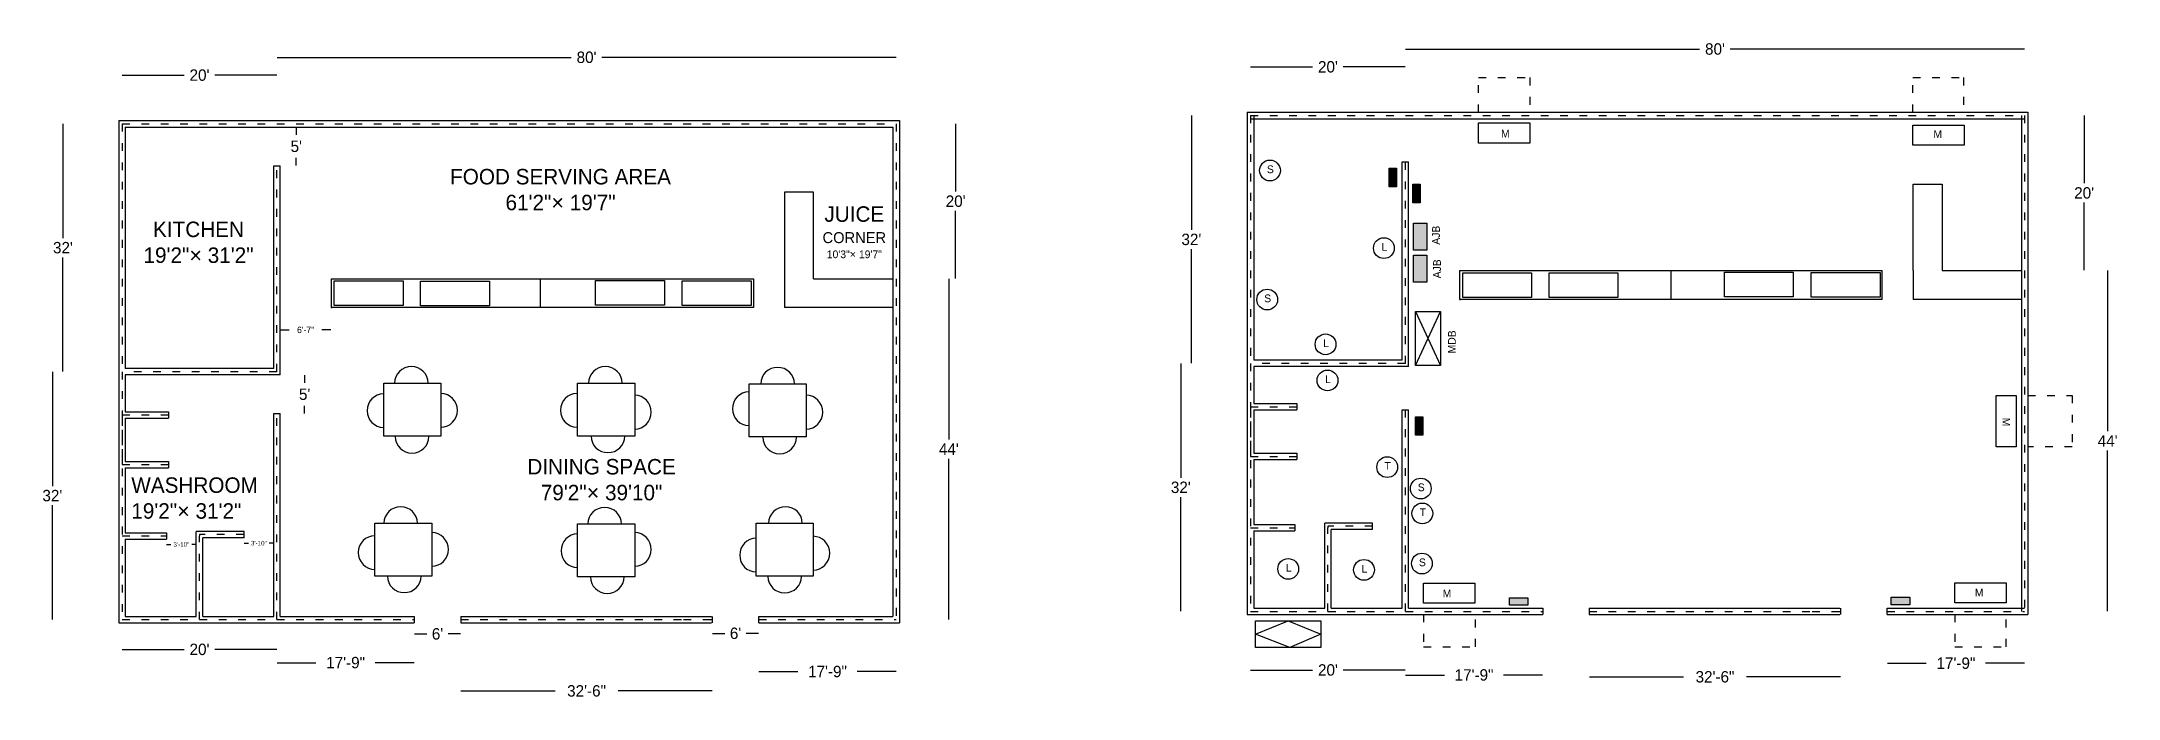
# Model space of a CAD drawing. Header units: inches. Extents: x 77 to 3296, y 49 to 1067.
import ezdxf

# ---------------------------------------------------------------- set-up
doc = ezdxf.new("R2010")
doc.units = ezdxf.units.IN
doc.header["$MEASUREMENT"] = 0
doc.linetypes.add('ACAD_ISO03W100', pattern=[30, 12, -18])
doc.dimstyles.get("Standard").update_dxf_attribs({"dimtxt": 17.68, "dimasz": 0.18, "dimexe": 0.18, "dimexo": 0.0625, "dimgap": 6.09, "dimtad": 0, "dimtih": 1, "dimtoh": 1, "dimdec": 0, "dimzin": 0, "dimdsep": 46, "dimlunit": 3, "dimtxsty": 'Standard', "dimcen": 0.09, "dimse1": 1, "dimse2": 1, "dimadec": 0, "dimazin": 0, "dimtfac": 1, "dimtdec": 0, "dimtofl": 0, "dimtmove": 0, "dimatfit": 3, "dimfxl": 1, "dimtolj": 1, "dimtzin": 0, "dimarcsym": 0})

# ---------------------------------------------------------------- blocks, each defined once
blk = doc.blocks.new('*D25')
at = {"color": 0, "lineweight": -2}
for p, q in [((201.7, 1014.6), (297.7, 1014.6)), ((441.3, 1014.6), (345.3, 1014.6))]:
    blk.add_line(p, q, dxfattribs=at)
at = {"color": 0}
for points in [[(201.7, 1014.6), (201.7, 1014.6), (201.5, 1014.6)], [(441.3, 1014.6), (441.3, 1014.6), (441.5, 1014.6)]]:
    blk.add_solid(points, dxfattribs=at)
at = {"layer": 'Defpoints', "color": 0}
for p in [(441.5, 1014.6), (201.5, 939.3), (441.5, 939.3)]:
    blk.add_point(p, dxfattribs=at)
at = {"color": 0, "insert": (321.5, 1014.6), "char_height": 17.68, "attachment_point": 5}
blk.add_mtext("\\A1;20'", dxfattribs=at)
blk = doc.blocks.new('*D26')
at = {"color": 0, "lineweight": -2}
for p, q in [((441.7, 1042.2), (897.7, 1042.2)), ((1401.3, 1042.2), (945.3, 1042.2))]:
    blk.add_line(p, q, dxfattribs=at)
at = {"color": 0}
for points in [[(441.7, 1042.2), (441.7, 1042.2), (441.5, 1042.2)], [(1401.3, 1042.2), (1401.3, 1042.2), (1401.5, 1042.2)]]:
    blk.add_solid(points, dxfattribs=at)
at = {"layer": 'Defpoints', "color": 0}
for p in [(1401.5, 1042.2), (441.5, 939.3), (1401.5, 939.3)]:
    blk.add_point(p, dxfattribs=at)
at = {"color": 0, "insert": (921.5, 1042.2), "char_height": 17.68, "attachment_point": 5}
blk.add_mtext("\\A1;80'", dxfattribs=at)
blk = doc.blocks.new('*D27')
at = {"color": 0, "lineweight": -2}
for p, q in [((109.8, 939.1), (109.8, 762.2)), ((109.8, 555.5), (109.8, 732.4))]:
    blk.add_line(p, q, dxfattribs=at)
at = {"color": 0}
for points in [[(109.8, 939.1), (109.9, 939.1), (109.8, 939.3)], [(109.8, 555.5), (109.9, 555.5), (109.8, 555.3)]]:
    blk.add_solid(points, dxfattribs=at)
at = {"layer": 'Defpoints', "color": 0}
for p in [(109.8, 939.3), (201.5, 939.3), (201.5, 555.3)]:
    blk.add_point(p, dxfattribs=at)
at = {"color": 0, "insert": (109.8, 747.3), "char_height": 17.68, "attachment_point": 5}
blk.add_mtext("\\A1;32'", dxfattribs=at)
blk = doc.blocks.new('*D28')
at = {"color": 0, "lineweight": -2}
for p, q in [((93.4, 555.1), (93.4, 378.2)), ((93.4, 171.5), (93.4, 348.4))]:
    blk.add_line(p, q, dxfattribs=at)
at = {"color": 0}
for points in [[(93.4, 555.1), (93.4, 555.1), (93.4, 555.3)], [(93.4, 171.5), (93.4, 171.5), (93.4, 171.3)]]:
    blk.add_solid(points, dxfattribs=at)
at = {"layer": 'Defpoints', "color": 0}
for p in [(201.5, 555.3), (93.4, 171.3), (201.5, 171.3)]:
    blk.add_point(p, dxfattribs=at)
at = {"color": 0, "insert": (93.4, 363.3), "char_height": 17.68, "attachment_point": 5}
blk.add_mtext("\\A1;32'", dxfattribs=at)
blk = doc.blocks.new('*D29')
at = {"color": 0, "lineweight": -2}
for p, q in [((201.7, 125.1), (297.7, 125.1)), ((441.3, 125.1), (345.3, 125.1))]:
    blk.add_line(p, q, dxfattribs=at)
at = {"color": 0}
for points in [[(201.7, 125.1), (201.7, 125.1), (201.5, 125.1)], [(441.3, 125.1), (441.3, 125.1), (441.5, 125.1)]]:
    blk.add_solid(points, dxfattribs=at)
at = {"layer": 'Defpoints', "color": 0}
for p in [(201.5, 171.3), (441.5, 171.3), (441.5, 125.1)]:
    blk.add_point(p, dxfattribs=at)
at = {"color": 0, "insert": (321.5, 125.1), "char_height": 17.68, "attachment_point": 5}
blk.add_mtext("\\A1;20'", dxfattribs=at)
blk = doc.blocks.new('*D30')
at = {"color": 0, "lineweight": -2}
for p, q in [((441.7, 104.6), (502.1, 104.6)), ((654.3, 104.6), (593.9, 104.6))]:
    blk.add_line(p, q, dxfattribs=at)
at = {"color": 0}
for points in [[(441.7, 104.6), (441.7, 104.6), (441.5, 104.6)], [(654.3, 104.6), (654.3, 104.6), (654.5, 104.6)]]:
    blk.add_solid(points, dxfattribs=at)
at = {"layer": 'Defpoints', "color": 0}
for p in [(441.5, 171.3), (654.5, 171.3), (654.5, 104.6)]:
    blk.add_point(p, dxfattribs=at)
at = {"color": 0, "insert": (548, 104.6), "char_height": 17.68, "attachment_point": 5}
blk.add_mtext('\\A1;17\'-9"', dxfattribs=at)
blk = doc.blocks.new('*D31')
at = {"color": 0, "lineweight": -2}
for p, q in [((1188.7, 90.8), (1249.1, 90.8)), ((1401.3, 90.8), (1340.9, 90.8))]:
    blk.add_line(p, q, dxfattribs=at)
at = {"color": 0}
for points in [[(1188.7, 90.9), (1188.7, 90.8), (1188.5, 90.8)], [(1401.3, 90.9), (1401.3, 90.8), (1401.5, 90.8)]]:
    blk.add_solid(points, dxfattribs=at)
at = {"layer": 'Defpoints', "color": 0}
for p in [(1188.5, 171.3), (1401.5, 171.3), (1188.5, 90.8)]:
    blk.add_point(p, dxfattribs=at)
at = {"color": 0, "insert": (1295, 90.8), "char_height": 17.68, "attachment_point": 5}
blk.add_mtext('\\A1;17\'-9"', dxfattribs=at)
blk = doc.blocks.new('*D32')
at = {"color": 0, "lineweight": -2}
for p, q in [((1483.1, 699.1), (1483.1, 450.2)), ((1483.1, 171.5), (1483.1, 420.4))]:
    blk.add_line(p, q, dxfattribs=at)
at = {"color": 0}
for points in [[(1483.1, 699.1), (1483.1, 699.1), (1483.1, 699.3)], [(1483.1, 171.5), (1483.1, 171.5), (1483.1, 171.3)]]:
    blk.add_solid(points, dxfattribs=at)
at = {"layer": 'Defpoints', "color": 0}
for p in [(1401.5, 699.3), (1483.1, 699.3), (1401.5, 171.3)]:
    blk.add_point(p, dxfattribs=at)
at = {"color": 0, "insert": (1483.1, 435.3), "char_height": 17.68, "attachment_point": 5}
blk.add_mtext("\\A1;44'", dxfattribs=at)
blk = doc.blocks.new('*D21')
at = {"color": 0, "lineweight": -2}
for p, q in [((1493.7, 939.1), (1493.7, 834.2)), ((1493.7, 699.5), (1493.7, 804.4))]:
    blk.add_line(p, q, dxfattribs=at)
at = {"color": 0}
for points in [[(1493.7, 939.1), (1493.8, 939.1), (1493.7, 939.3)], [(1493.7, 699.5), (1493.8, 699.5), (1493.7, 699.3)]]:
    blk.add_solid(points, dxfattribs=at)
at = {"layer": 'Defpoints', "color": 0}
for p in [(1401.5, 939.3), (1493.7, 939.3), (1401.5, 699.3)]:
    blk.add_point(p, dxfattribs=at)
at = {"color": 0, "insert": (1493.7, 819.3), "char_height": 17.68, "attachment_point": 5}
blk.add_mtext("\\A1;20'", dxfattribs=at)
blk = doc.blocks.new('*D22')
at = {"color": 0, "lineweight": -2}
for p, q in [((654.7, 149.1), (674.1, 149.1)), ((726.3, 149.1), (706.9, 149.1))]:
    blk.add_line(p, q, dxfattribs=at)
at = {"color": 0}
for points in [[(654.7, 149.1), (654.7, 149.1), (654.5, 149.1)], [(726.3, 149.1), (726.3, 149.1), (726.5, 149.1)]]:
    blk.add_solid(points, dxfattribs=at)
at = {"layer": 'Defpoints', "color": 0}
for p in [(654.5, 171.3), (726.5, 171.3), (726.5, 149.1)]:
    blk.add_point(p, dxfattribs=at)
at = {"color": 0, "insert": (690.5, 149.1), "char_height": 17.68, "attachment_point": 5}
blk.add_mtext("\\A1;6'", dxfattribs=at)
blk = doc.blocks.new('*D33')
at = {"color": 0, "lineweight": -2}
for p, q in [((1116.7, 150), (1136.1, 150)), ((1188.3, 150), (1168.9, 150))]:
    blk.add_line(p, q, dxfattribs=at)
at = {"color": 0}
for points in [[(1116.7, 150), (1116.7, 150), (1116.5, 150)], [(1188.3, 150), (1188.3, 150), (1188.5, 150)]]:
    blk.add_solid(points, dxfattribs=at)
at = {"layer": 'Defpoints', "color": 0}
for p in [(1116.5, 171.3), (1188.5, 171.3), (1188.5, 150)]:
    blk.add_point(p, dxfattribs=at)
at = {"color": 0, "insert": (1152.5, 150), "char_height": 17.68, "attachment_point": 5}
blk.add_mtext("\\A1;6'", dxfattribs=at)
blk = doc.blocks.new('*D34')
at = {"color": 0, "lineweight": -2}
for p, q in [((446.7, 620), (460.7, 620)), ((525.3, 620), (511.2, 620))]:
    blk.add_line(p, q, dxfattribs=at)
at = {"color": 0}
for points in [[(446.7, 620), (446.7, 620), (446.5, 620)], [(525.3, 620), (525.3, 620), (525.5, 620)]]:
    blk.add_solid(points, dxfattribs=at)
at = {"layer": 'Defpoints', "color": 0}
for p in [(446.5, 676.9), (525.5, 676.9), (446.5, 620)]:
    blk.add_point(p, dxfattribs=at)
at = {"color": 0, "insert": (486, 620), "char_height": 10, "attachment_point": 5}
blk.add_mtext('\\A1;6\'-7"', dxfattribs=at)
blk = doc.blocks.new('*D35')
at = {"color": 0, "linetype": 'ACAD_ISO03W100', "lineweight": -2}
for p, q in [((471.5, 934.1), (471.5, 919.2)), ((471.5, 874.5), (471.5, 889.4))]:
    blk.add_line(p, q, dxfattribs=at)
at = {"color": 0, "linetype": 'ACAD_ISO03W100'}
for points in [[(471.5, 934.1), (471.5, 934.1), (471.5, 934.3)], [(471.5, 874.5), (471.5, 874.5), (471.5, 874.3)]]:
    blk.add_solid(points, dxfattribs=at)
at = {"layer": 'Defpoints', "color": 0, "linetype": 'ACAD_ISO03W100'}
for p in [(441.5, 934.3), (471.5, 934.3), (441.5, 874.3)]:
    blk.add_point(p, dxfattribs=at)
at = {"color": 0, "linetype": 'ACAD_ISO03W100', "insert": (471.5, 904.3), "char_height": 17.68, "attachment_point": 5}
blk.add_mtext("\\A1;5'", dxfattribs=at)
blk = doc.blocks.new('*D23')
at = {"color": 0, "linetype": 'ACAD_ISO03W100', "lineweight": -2}
for p, q in [((270.6, 287.6), (277.3, 287.6)), ((316.3, 287.6), (309.6, 287.6))]:
    blk.add_line(p, q, dxfattribs=at)
at = {"color": 0, "linetype": 'ACAD_ISO03W100'}
for points in [[(270.6, 287.6), (270.6, 287.5), (270.4, 287.6)], [(316.3, 287.6), (316.3, 287.5), (316.5, 287.6)]]:
    blk.add_solid(points, dxfattribs=at)
at = {"layer": 'Defpoints', "color": 0, "linetype": 'ACAD_ISO03W100'}
for p in [(270.4, 325.1), (316.5, 325.1), (270.4, 287.6)]:
    blk.add_point(p, dxfattribs=at)
at = {"color": 0, "linetype": 'ACAD_ISO03W100', "insert": (293.4, 287.6), "char_height": 7, "attachment_point": 5}
blk.add_mtext('\\A1;3\'-10"', dxfattribs=at)
blk = doc.blocks.new('*D24')
at = {"color": 0, "linetype": 'ACAD_ISO03W100', "lineweight": -2}
for p, q in [((390.7, 289.7), (397.3, 289.7)), ((436.3, 289.7), (429.7, 289.7))]:
    blk.add_line(p, q, dxfattribs=at)
at = {"color": 0, "linetype": 'ACAD_ISO03W100'}
for points in [[(390.7, 289.7), (390.7, 289.6), (390.5, 289.7)], [(436.3, 289.7), (436.3, 289.6), (436.5, 289.7)]]:
    blk.add_solid(points, dxfattribs=at)
at = {"layer": 'Defpoints', "color": 0, "linetype": 'ACAD_ISO03W100'}
for p in [(390.5, 334.6), (436.5, 334.6), (436.5, 289.7)]:
    blk.add_point(p, dxfattribs=at)
at = {"color": 0, "linetype": 'ACAD_ISO03W100', "insert": (413.5, 289.7), "char_height": 7, "attachment_point": 5}
blk.add_mtext('\\A1;3\'-10"', dxfattribs=at)
blk = doc.blocks.new('*D36')
at = {"color": 0, "linetype": 'ACAD_ISO03W100', "lineweight": -2}
for p, q in [((484.5, 550.1), (484.5, 535.2)), ((484.5, 490.5), (484.5, 505.4))]:
    blk.add_line(p, q, dxfattribs=at)
at = {"color": 0, "linetype": 'ACAD_ISO03W100'}
for points in [[(484.5, 550.1), (484.5, 550.1), (484.5, 550.3)], [(484.5, 490.5), (484.5, 490.5), (484.5, 490.3)]]:
    blk.add_solid(points, dxfattribs=at)
at = {"layer": 'Defpoints', "color": 0, "linetype": 'ACAD_ISO03W100'}
for p in [(441.5, 550.3), (484.5, 550.3), (441.5, 490.3)]:
    blk.add_point(p, dxfattribs=at)
at = {"color": 0, "linetype": 'ACAD_ISO03W100', "insert": (484.5, 520.3), "char_height": 17.68, "attachment_point": 5}
blk.add_mtext("\\A1;5'", dxfattribs=at)
blk = doc.blocks.new('*D41')
at = {"color": 0, "lineweight": -2}
for p, q in [((1951, 1027.4), (2047, 1027.4)), ((2190.6, 1027.4), (2094.5, 1027.4))]:
    blk.add_line(p, q, dxfattribs=at)
at = {"color": 0}
for points in [[(1951, 1027.5), (1951, 1027.4), (1950.8, 1027.4)], [(2190.6, 1027.5), (2190.6, 1027.4), (2190.8, 1027.4)]]:
    blk.add_solid(points, dxfattribs=at)
at = {"layer": 'Defpoints', "color": 0}
for p in [(2190.8, 1027.4), (1950.8, 952.1), (2190.8, 952.1)]:
    blk.add_point(p, dxfattribs=at)
at = {"color": 0, "insert": (2070.8, 1027.4), "char_height": 17.68, "attachment_point": 5}
blk.add_mtext("\\A1;20'", dxfattribs=at)
blk = doc.blocks.new('*D42')
at = {"color": 0, "lineweight": -2}
for p, q in [((2191, 1055), (2647, 1055)), ((3150.6, 1055), (2694.5, 1055))]:
    blk.add_line(p, q, dxfattribs=at)
at = {"color": 0}
for points in [[(2191, 1055), (2191, 1055), (2190.8, 1055)], [(3150.6, 1055), (3150.6, 1055), (3150.8, 1055)]]:
    blk.add_solid(points, dxfattribs=at)
at = {"layer": 'Defpoints', "color": 0}
for p in [(3150.8, 1055), (2190.8, 952.1), (3150.8, 952.1)]:
    blk.add_point(p, dxfattribs=at)
at = {"color": 0, "insert": (2670.8, 1055), "char_height": 17.68, "attachment_point": 5}
blk.add_mtext("\\A1;80'", dxfattribs=at)
blk = doc.blocks.new('*D43')
at = {"color": 0, "lineweight": -2}
for p, q in [((1859.1, 952), (1859.1, 775.1)), ((1859.1, 568.3), (1859.1, 745.2))]:
    blk.add_line(p, q, dxfattribs=at)
at = {"color": 0}
for points in [[(1859.1, 952), (1859.2, 952), (1859.1, 952.1)], [(1859.1, 568.3), (1859.2, 568.3), (1859.1, 568.1)]]:
    blk.add_solid(points, dxfattribs=at)
at = {"layer": 'Defpoints', "color": 0}
for p in [(1859.1, 952.1), (1950.8, 952.1), (1950.8, 568.1)]:
    blk.add_point(p, dxfattribs=at)
at = {"color": 0, "insert": (1859.1, 760.1), "char_height": 17.68, "attachment_point": 5}
blk.add_mtext("\\A1;32'", dxfattribs=at)
blk = doc.blocks.new('*D44')
at = {"color": 0, "lineweight": -2}
for p, q in [((1842.7, 568), (1842.7, 391.1)), ((1842.7, 184.3), (1842.7, 361.2))]:
    blk.add_line(p, q, dxfattribs=at)
at = {"color": 0}
for points in [[(1842.6, 568), (1842.7, 568), (1842.7, 568.1)], [(1842.6, 184.3), (1842.7, 184.3), (1842.7, 184.1)]]:
    blk.add_solid(points, dxfattribs=at)
at = {"layer": 'Defpoints', "color": 0}
for p in [(1950.8, 568.1), (1842.7, 184.1), (1950.8, 184.1)]:
    blk.add_point(p, dxfattribs=at)
at = {"color": 0, "insert": (1842.7, 376.1), "char_height": 17.68, "attachment_point": 5}
blk.add_mtext("\\A1;32'", dxfattribs=at)
blk = doc.blocks.new('*D37')
at = {"color": 0, "lineweight": -2}
for p, q in [((1951, 93.2), (2047, 93.2)), ((2190.6, 93.2), (2094.5, 93.2))]:
    blk.add_line(p, q, dxfattribs=at)
at = {"color": 0}
for points in [[(1951, 93.2), (1951, 93.1), (1950.8, 93.2)], [(2190.6, 93.2), (2190.6, 93.1), (2190.8, 93.2)]]:
    blk.add_solid(points, dxfattribs=at)
at = {"layer": 'Defpoints', "color": 0}
for p in [(1950.8, 139.4), (2190.8, 139.4), (2190.8, 93.2)]:
    blk.add_point(p, dxfattribs=at)
at = {"color": 0, "insert": (2070.8, 93.2), "char_height": 17.68, "attachment_point": 5}
blk.add_mtext("\\A1;20'", dxfattribs=at)
blk = doc.blocks.new('*D38')
at = {"color": 0, "lineweight": -2}
for p, q in [((2191, 85.5), (2251.4, 85.5)), ((2403.6, 85.5), (2343.1, 85.5))]:
    blk.add_line(p, q, dxfattribs=at)
at = {"color": 0}
for points in [[(2191, 85.5), (2191, 85.4), (2190.8, 85.5)], [(2403.6, 85.5), (2403.6, 85.4), (2403.8, 85.5)]]:
    blk.add_solid(points, dxfattribs=at)
at = {"layer": 'Defpoints', "color": 0}
for p in [(2190.8, 152.2), (2403.8, 152.2), (2403.8, 85.5)]:
    blk.add_point(p, dxfattribs=at)
at = {"color": 0, "insert": (2297.3, 85.5), "char_height": 17.68, "attachment_point": 5}
blk.add_mtext('\\A1;17\'-9"', dxfattribs=at)
blk = doc.blocks.new('*D45')
at = {"color": 0, "lineweight": -2}
for p, q in [((2938, 103.7), (2998.4, 103.7)), ((3150.6, 103.7), (3090.1, 103.7))]:
    blk.add_line(p, q, dxfattribs=at)
at = {"color": 0}
for points in [[(2938, 103.7), (2938, 103.6), (2937.8, 103.7)], [(3150.6, 103.7), (3150.6, 103.6), (3150.8, 103.7)]]:
    blk.add_solid(points, dxfattribs=at)
at = {"layer": 'Defpoints', "color": 0}
for p in [(2937.8, 184.1), (3150.8, 184.1), (2937.8, 103.7)]:
    blk.add_point(p, dxfattribs=at)
at = {"color": 0, "insert": (3044.3, 103.7), "char_height": 17.68, "attachment_point": 5}
blk.add_mtext('\\A1;17\'-9"', dxfattribs=at)
blk = doc.blocks.new('*D39')
at = {"color": 0, "lineweight": -2}
for p, q in [((3279.5, 712), (3279.5, 463.1)), ((3279.5, 184.3), (3279.5, 433.2))]:
    blk.add_line(p, q, dxfattribs=at)
at = {"color": 0}
for points in [[(3279.5, 712), (3279.5, 712), (3279.5, 712.1)], [(3279.5, 184.3), (3279.5, 184.3), (3279.5, 184.1)]]:
    blk.add_solid(points, dxfattribs=at)
at = {"layer": 'Defpoints', "color": 0}
for p in [(3197.9, 712.1), (3279.5, 712.1), (3197.9, 184.1)]:
    blk.add_point(p, dxfattribs=at)
at = {"color": 0, "insert": (3279.5, 448.1), "char_height": 17.68, "attachment_point": 5}
blk.add_mtext("\\A1;44'", dxfattribs=at)
blk = doc.blocks.new('*D40')
at = {"color": 0, "lineweight": -2}
for p, q in [((3243, 952), (3243, 847.1)), ((3243, 712.3), (3243, 817.2))]:
    blk.add_line(p, q, dxfattribs=at)
at = {"color": 0}
for points in [[(3243, 952), (3243, 952), (3243, 952.1)], [(3243, 712.3), (3243, 712.3), (3243, 712.1)]]:
    blk.add_solid(points, dxfattribs=at)
at = {"layer": 'Defpoints', "color": 0}
for p in [(3150.8, 952.1), (3243, 952.1), (3150.8, 712.1)]:
    blk.add_point(p, dxfattribs=at)
at = {"color": 0, "insert": (3243, 832.1), "char_height": 17.68, "attachment_point": 5}
blk.add_mtext("\\A1;20'", dxfattribs=at)
blk = doc.blocks.new('*D46')
at = {"color": 0, "lineweight": -2}
for p, q in [((726.7, 60.8), (872.7, 60.8)), ((1116.3, 60.8), (970.3, 60.8))]:
    blk.add_line(p, q, dxfattribs=at)
at = {"color": 0}
for points in [[(726.7, 60.9), (726.7, 60.8), (726.5, 60.8)], [(1116.3, 60.9), (1116.3, 60.8), (1116.5, 60.8)]]:
    blk.add_solid(points, dxfattribs=at)
at = {"layer": 'Defpoints', "color": 0}
for p in [(726.5, 171.3), (1116.5, 166.3), (1116.5, 60.8)]:
    blk.add_point(p, dxfattribs=at)
at = {"color": 0, "insert": (921.5, 60.8), "char_height": 17.68, "attachment_point": 5}
blk.add_mtext('\\A1;32\'-6"', dxfattribs=at)
blk = doc.blocks.new('*D47')
at = {"color": 0, "lineweight": -2}
for p, q in [((2476, 82.6), (2622, 82.6)), ((2865.6, 82.6), (2719.6, 82.6))]:
    blk.add_line(p, q, dxfattribs=at)
at = {"color": 0}
for points in [[(2476, 82.7), (2476, 82.6), (2475.8, 82.6)], [(2865.6, 82.7), (2865.6, 82.6), (2865.8, 82.6)]]:
    blk.add_solid(points, dxfattribs=at)
at = {"layer": 'Defpoints', "color": 0}
for p in [(2475.8, 184.1), (2865.8, 184.1), (2865.8, 82.6)]:
    blk.add_point(p, dxfattribs=at)
at = {"color": 0, "insert": (2670.8, 82.6), "char_height": 17.68, "attachment_point": 5}
blk.add_mtext('\\A1;32\'-6"', dxfattribs=at)

msp = doc.modelspace()

# ---------------------------------------------------------------- hatches: boundary and pattern name
for color, points in [(8, [(2177.2, 870.5), (2165.5, 870.5), (2165.5, 841.8), (2177.2, 841.8)]), (8, [(2213.8, 845.8), (2202.2, 845.8), (2202.2, 817.1), (2213.8, 817.1)]), (74, [(2224.1, 785.4), (2203.6, 785.4), (2203.6, 743.6), (2224.1, 743.6)]), (4, [(2224.1, 735.8), (2203.6, 735.8), (2203.6, 694), (2224.1, 694)]), (8, [(2218, 485.5), (2206.4, 485.5), (2206.4, 456.8), (2218, 456.8)])]:
    msp.add_hatch(color=color).paths.add_polyline_path(points)
h = msp.add_hatch(color=8)
h.paths.add_polyline_path([(2380.8, 205.2), (2352.1, 205.2), (2352.1, 193.6), (2380.8, 193.6)])
h.paths.add_polyline_path([(2972.8, 206), (2944.1, 206), (2944.1, 194.4), (2972.8, 194.4)])

# ---------------------------------------------------------------- linework, layer by layer
at = {"linetype": 'ACAD_ISO03W100'}
for p, q in [((2304.3, 957.1), (2304.3, 1010.8)), ((2304.3, 1010.8), (2383.9, 1010.8)), ((2383.9, 1010.8), (2383.9, 957.1)), ((2977.4, 957.1), (2977.4, 1010.8)), ((2977.4, 1010.8), (3055.8, 1010.8)), ((3055.8, 1010.8), (3055.8, 957.1)), ((201.5, 939.3), (441.5, 939.3)), ((201.5, 939.3), (201.5, 555.3)), ((201.5, 939.3), (201.5, 555.3)), ((441.5, 939.3), (1401.5, 939.3)), ((1401.5, 939.3), (1401.5, 699.3)), ((1950.8, 952.1), (2190.8, 952.1)), ((1950.8, 952.1), (1950.8, 568.1)), ((1950.8, 952.1), (1950.8, 568.1)), ((2190.8, 952.1), (3150.8, 952.1)), ((3150.8, 952.1), (3150.8, 712.1)), ((436.5, 874.3), (446.5, 874.3)), ((441.5, 555.3), (441.5, 874.3)), ((2190.8, 568.1), (2190.8, 880.1)), ((3150.8, 712.1), (3150.8, 184.1)), ((1401.5, 699.3), (1401.5, 171.3)), ((201.5, 555.3), (201.5, 171.3)), ((441.5, 555.3), (201.5, 555.3)), ((201.5, 555.3), (201.5, 483.3)), ((441.5, 550.3), (206.5, 550.3)), ((1950.8, 568.1), (1950.8, 184.1)), ((2190.8, 568.1), (1950.8, 568.1)), ((1950.8, 568.1), (1950.8, 496.1)), ((2190.8, 563.1), (1955.8, 563.1)), ((3155.8, 518.4), (3224.4, 518.4)), ((3224.4, 518.4), (3224.4, 438.7)), ((201.5, 488.3), (273.5, 488.3)), ((201.5, 483.3), (201.5, 411.3)), ((436.5, 490.3), (446.5, 490.3)), ((441.5, 171.3), (441.5, 490.3)), ((1950.8, 501.1), (2022.8, 501.1)), ((1950.8, 496.1), (1950.8, 424.1)), ((2190.8, 184.1), (2190.8, 496.1)), ((1950.8, 424.1), (2022.8, 424.1)), ((3224.4, 438.7), (3155.8, 438.7)), ((201.5, 411.3), (273.5, 411.3)), ((201.5, 300.9), (270.4, 300.9)), ((390.5, 303), (321.5, 303)), ((321.5, 303), (321.5, 300.9)), ((321.5, 171.3), (321.5, 300.9)), ((1950.8, 313.7), (2019.7, 313.7)), ((2139.8, 315.8), (2070.8, 315.8)), ((2070.8, 315.8), (2070.8, 313.7)), ((2070.8, 184.1), (2070.8, 313.7)), ((201.5, 171.3), (441.5, 171.3)), ((441.5, 171.3), (654.5, 171.3)), ((726.5, 171.3), (1071.9, 171.3)), ((1071.9, 171.3), (1103.1, 171.3)), ((1103.1, 176.3), (1116.5, 176.3)), ((1103.1, 171.3), (1116.5, 171.3)), ((1103.1, 166.3), (1116.5, 166.3)), ((1188.5, 171.3), (1401.5, 171.3)), ((1950.8, 184.1), (2190.8, 184.1)), ((2190.8, 184.1), (2403.8, 184.1)), ((2218.8, 179.1), (2218.8, 129.3)), ((2299.6, 129.3), (2299.6, 179.1)), ((2475.8, 184.1), (2821.2, 184.1)), ((2821.2, 184.1), (2852.4, 184.1)), ((2852.4, 189.1), (2865.8, 189.1)), ((2852.4, 184.1), (2865.8, 184.1)), ((2852.4, 179.1), (2865.8, 179.1)), ((2937.8, 184.1), (3150.8, 184.1)), ((3042.6, 179.1), (3042.6, 129.3)), ((3122.3, 129.3), (3122.3, 179.1)), ((2218.8, 129.3), (2299.6, 129.3)), ((3042.6, 129.3), (3122.3, 129.3))]:
    msp.add_line(p, q, dxfattribs=at)
for p, q in [((196.5, 944.3), (441.5, 944.3)), ((196.5, 944.3), (196.5, 555.3)), ((206.5, 934.3), (441.5, 934.3)), ((206.5, 934.3), (206.5, 560.3)), ((441.5, 944.3), (1406.5, 944.3)), ((441.5, 934.3), (1396.5, 934.3)), ((1396.5, 934.3), (1396.5, 699.3)), ((1406.5, 944.3), (1406.5, 699.3)), ((1945.8, 957.1), (2190.8, 957.1)), ((1945.8, 957.1), (1945.8, 568.1)), ((1950.8, 947.1), (2190.8, 947.1)), ((1955.8, 952.1), (1955.8, 573.1)), ((2190.8, 957.1), (3155.8, 957.1)), ((2190.8, 947.1), (3150.8, 947.1)), ((3145.8, 952.1), (3145.8, 712.1)), ((3155.8, 957.1), (3155.8, 712.1)), ((436.5, 560.3), (436.5, 874.3)), ((446.5, 550.3), (446.5, 874.3)), ((2185.8, 573.1), (2185.8, 880.1)), ((2185.8, 880.1), (2195.8, 880.1)), ((2195.8, 563.1), (2195.8, 880.1)), ((2977.8, 712), (2977.8, 846)), ((2977.8, 846), (3022.8, 846)), ((3022.8, 846), (3022.9, 712)), ((1273.5, 833.4), (1228.5, 833.4)), ((1228.5, 833.4), (1228.5, 699.3)), ((1273.5, 699.3), (1273.5, 833.4)), ((2274.8, 712.1), (2929.8, 712.1)), ((2274.8, 712.1), (2274.8, 667.3)), ((2602.3, 712.1), (2602.3, 667.3)), ((2929.8, 667.3), (2929.8, 712.1)), ((2977.8, 712), (2977.8, 667.3)), ((3022.9, 712), (3145.8, 712)), ((3145.8, 712.1), (3145.8, 184.1)), ((3155.8, 712.1), (3155.8, 179.1)), ((525.5, 699.3), (1180.5, 699.3)), ((525.5, 699.3), (525.5, 654.5)), ((849.7, 699.3), (849.7, 654.5)), ((1180.5, 699.3), (1180.5, 654.5)), ((1228.5, 699.3), (1228.5, 654.5)), ((1273.5, 699.3), (1396.5, 699.3)), ((1396.5, 699.3), (1396.5, 176.3)), ((1406.5, 699.3), (1406.5, 166.3)), ((525.5, 654.5), (526.8, 654.5)), ((1180.5, 654.5), (526.8, 654.5)), ((1396.5, 654.5), (1228.5, 654.5)), ((2206.3, 564.7), (2245.3, 648.6)), ((2206.3, 648.6), (2245.3, 564.7)), ((2274.8, 667.3), (2276.1, 667.3)), ((2929.8, 667.3), (2276.1, 667.3)), ((3145.8, 667.3), (2977.8, 667.3)), ((196.5, 555.3), (196.5, 166.3)), ((436.5, 560.3), (206.5, 560.3)), ((206.5, 550.3), (206.5, 493.3)), ((446.5, 550.3), (206.5, 550.3)), ((1945.8, 568.1), (1945.8, 179.1)), ((2185.8, 573.1), (1955.8, 573.1)), ((1955.8, 563.1), (1955.8, 506.1)), ((2195.8, 563.1), (1955.8, 563.1)), ((206.5, 493.3), (273.5, 493.3)), ((206.5, 483.3), (206.5, 416.3)), ((206.5, 483.3), (273.5, 483.3)), ((273.5, 493.3), (273.5, 483.3)), ((436.5, 176.3), (436.5, 490.3)), ((446.5, 176.3), (446.5, 490.3)), ((1955.8, 506.1), (2022.8, 506.1)), ((1955.8, 496.1), (1955.8, 429.1)), ((1955.8, 496.1), (2022.8, 496.1)), ((2022.8, 506.1), (2022.8, 496.1)), ((2185.8, 189.1), (2185.8, 496.1)), ((2185.8, 496.1), (2195.8, 496.1)), ((2195.8, 189.1), (2195.8, 496.1)), ((1955.8, 429.1), (2022.8, 429.1)), ((1955.8, 419.1), (1955.8, 318.7)), ((1955.8, 419.1), (2022.8, 419.1)), ((2022.8, 429.1), (2022.8, 419.1)), ((206.5, 416.3), (273.5, 416.3)), ((206.5, 406.3), (206.5, 305.9)), ((206.5, 406.3), (273.5, 406.3)), ((273.5, 416.3), (273.5, 406.3)), ((206.5, 305.9), (270.4, 305.9)), ((206.5, 295.9), (206.5, 176.3)), ((206.5, 295.9), (270.4, 295.9)), ((270.4, 305.9), (270.4, 295.9)), ((316.5, 176.3), (316.5, 308)), ((390.5, 308), (316.5, 308)), ((326.5, 176.3), (326.5, 298)), ((390.5, 298), (326.5, 298)), ((390.5, 298), (390.5, 308)), ((1955.8, 318.7), (2019.7, 318.7)), ((1955.8, 308.7), (1955.8, 189.1)), ((1955.8, 308.7), (2019.7, 308.7)), ((2019.7, 318.7), (2019.7, 308.7)), ((2065.8, 189.1), (2065.8, 320.8)), ((2139.8, 320.8), (2065.8, 320.8)), ((2075.8, 189.1), (2075.8, 310.8)), ((2139.8, 310.8), (2075.8, 310.8)), ((2139.8, 310.8), (2139.8, 320.8)), ((196.5, 166.3), (441.5, 166.3)), ((206.5, 176.3), (316.5, 176.3)), ((326.5, 176.3), (436.5, 176.3)), ((441.5, 166.3), (654.5, 166.3)), ((446.5, 176.3), (654.5, 176.3)), ((654.5, 176.3), (654.5, 166.3)), ((726.5, 176.3), (1071.9, 176.3)), ((726.5, 176.3), (726.5, 166.3)), ((726.5, 166.3), (1071.9, 166.3)), ((1071.9, 176.3), (1103.1, 176.3)), ((1071.9, 166.3), (1103.1, 166.3)), ((1116.5, 166.3), (1116.5, 176.3)), ((1188.5, 176.3), (1396.5, 176.3)), ((1188.5, 166.3), (1188.5, 176.3)), ((1188.5, 166.3), (1406.5, 166.3)), ((1945.8, 179.1), (2190.8, 179.1)), ((1955.8, 189.1), (2065.8, 189.1)), ((1958.6, 148.7), (2009.1, 169.5)), ((2009.1, 169.5), (2059.6, 148.7)), ((2075.8, 189.1), (2185.8, 189.1)), ((2190.8, 179.1), (2403.8, 179.1)), ((2195.8, 189.1), (2403.8, 189.1)), ((2403.8, 189.1), (2403.8, 179.1)), ((2475.8, 189.1), (2821.2, 189.1)), ((2475.8, 189.1), (2475.8, 179.1)), ((2475.8, 179.1), (2821.2, 179.1)), ((2821.2, 189.1), (2852.4, 189.1)), ((2821.2, 179.1), (2852.4, 179.1)), ((2865.8, 179.1), (2865.8, 189.1)), ((2937.8, 189.1), (3150.8, 189.1)), ((2937.8, 179.1), (2937.8, 189.1)), ((2937.8, 179.1), (3155.8, 179.1)), ((2011.9, 127.9), (1958.6, 148.7)), ((2059.6, 148.7), (2011.9, 127.9))]:
    msp.add_line(p, q)
for points in [[(2304.2, 940.6), (2383.9, 940.6), (2383.9, 909.5), (2304.2, 909.5)], [(2977.4, 937.3), (3057.1, 937.3), (3057.1, 906.2), (2977.4, 906.2)], [(2177.2, 870.5), (2177.2, 841.8), (2165.5, 841.8), (2165.5, 870.5)], [(2213.8, 845.8), (2213.8, 817.1), (2202.2, 817.1), (2202.2, 845.8)], [(2203.6, 785.4), (2224.1, 785.4), (2224.1, 743.6), (2203.6, 743.6)], [(2203.6, 735.8), (2224.1, 735.8), (2224.1, 694), (2203.6, 694)], [(2279.8, 708.6), (2386.6, 708.6), (2386.6, 670.4), (2279.8, 670.4)], [(2413.6, 708.6), (2520.4, 708.6), (2520.4, 670.4), (2413.6, 670.4)], [(2685.3, 709.2), (2792.1, 709.2), (2792.1, 671), (2685.3, 671)], [(2819.7, 708.7), (2926.6, 708.7), (2926.6, 670.5), (2819.7, 670.5)], [(530.5, 695.8), (637.4, 695.8), (637.4, 657.6), (530.5, 657.6)], [(664.3, 695.7), (771.1, 695.7), (771.1, 657.5), (664.3, 657.5)], [(935.4, 696.6), (1042.2, 696.6), (1042.2, 658.4), (935.4, 658.4)], [(1069.8, 696.1), (1176.7, 696.1), (1176.7, 657.9), (1069.8, 657.9)], [(2206.3, 648.6), (2245.3, 648.6), (2245.3, 564.7), (2206.3, 564.7)], [(607.2, 537.6), (695.8, 537.6), (695.8, 455.5), (607.2, 455.5)], [(907.6, 537.6), (996.2, 537.6), (996.2, 455.5), (907.6, 455.5)], [(1173.5, 536.5), (1262.1, 536.5), (1262.1, 454.4), (1173.5, 454.4)], [(3106.8, 438.7), (3106.8, 518.4), (3137.9, 518.4), (3137.9, 438.7)], [(2218, 485.5), (2218, 456.8), (2206.4, 456.8), (2206.4, 485.5)], [(593.1, 320.5), (681.8, 320.5), (681.8, 238.4), (593.1, 238.4)], [(907.6, 319.5), (996.2, 319.5), (996.2, 237.4), (907.6, 237.4)], [(1184.3, 320.5), (1272.9, 320.5), (1272.9, 238.4), (1184.3, 238.4)], [(2218.8, 227.8), (2298.5, 227.8), (2298.5, 196.7), (2218.8, 196.7)], [(3042.6, 228.3), (3122.3, 228.3), (3122.3, 197.2), (3042.6, 197.2)], [(2380.8, 193.6), (2352.1, 193.6), (2352.1, 205.2), (2380.8, 205.2)], [(2972.8, 194.4), (2944.1, 194.4), (2944.1, 206), (2972.8, 206)], [(1958.6, 169.5), (2059.6, 169.5), (2059.6, 127.9), (1958.6, 127.9)]]:
    msp.add_lwpolyline(points, close=True)
for centre in [(1980.9, 866.9), (2157.5, 746.7), (1976.6, 667), (2067.1, 597.7), (2070.1, 541.8), (2162.7, 407.5), (2214.7, 374.3), (2217.1, 335.8), (2009.2, 249.8), (2126.7, 248.3), (2216.5, 258.1)]:
    msp.add_circle(centre, 16.1)
for centre, major_axis in [((650, 537.6), (-26.1, 0)), ((950.7, 537.6), (-26.1, 0)), ((1217.6, 536.5), (-26.1, 0)), ((606.9, 494.9), (0, -26.1)), ((695.8, 495.4), (0, 26.1)), ((906.6, 495.5), (0, -26.1)), ((996.2, 492.6), (0, 26.1)), ((1173.2, 497.9), (0, -26.1)), ((1262.1, 492.6), (0, 26.1)), ((651, 454.8), (26.1, 0)), ((954.6, 455.4), (26.1, 0)), ((1220.8, 453.8), (26.1, 0)), ((633.3, 320.5), (-26.1, 0)), ((949.5, 319.5), (-26.1, 0)), ((1229.9, 320.5), (-26.1, 0)), ((593.2, 275.2), (0, -26.1)), ((681.8, 280), (0, 26.1)), ((907.6, 277.9), (0, -26.1)), ((996.2, 280), (0, 26.1)), ((1184.4, 271.2), (0, -26.1)), ((1272.9, 274.2), (0, 26.1)), ((638.9, 238.6), (26.1, 0)), ((953.6, 237.4), (26.1, 0)), ((1228.7, 238.2), (26.1, 0))]:
    msp.add_ellipse(centre, major_axis=major_axis, ratio=0.977273, start_param=3.141593, end_param=6.283185)

# ---------------------------------------------------------------- texts
for s, insert, char_height, width, attachment_point in [('M', (2345.8, 924), 12, 48.693, 5), ('M', (3016.1, 923.3), 12, 48.693, 5), ('FOOD SERVING AREA\\P61\'2"{\\fArial|b0|i0|c0|p34;×} 19\'7"', (881.2, 837.2), 24, 451.287, 5), ('S', (1981.6, 868.7), 12, 16.402, 5), ('JUICE\\P{\\H0.7083x;CORNER}\\P{\\H0.5x;10\'3"\\fArial|b0|i0|c0|p34;×\\Ftxt|c0; 19\'7"}', (1336.6, 771.2), 24, 227.578, 5), ('KITCHEN\\P19\'2"{\\fArial|b0|i0|c0|p34;×} 31\'2"', (320, 755.6), 24, 227.578, 5), ('L', (2158.2, 748.5), 12, 16.402, 5), ('{\\C3;S}', (1977.4, 668.8), 12, 16.402, 5), ('L', (2067.8, 599.5), 12, 16.402, 5), ('L', (2070.8, 543.6), 12, 16.402, 5), ('DINING SPACE\\P79\'2"{\\fArial|b0|i0|c0|p34;×} 39\'10"', (944.8, 387.9), 24, 451.287, 5), ('WASHROOM\\P19\'2"{\\fArial|b0|i0|c0|p34;×} 31\'2"', (215.8, 391.6), 24, 227.578, 1), ('T', (2163.4, 409.3), 12, 16.402, 5), ('S', (2215.4, 376.1), 12, 16.402, 5), ('T', (2217.8, 337.6), 12, 16.402, 5), ('L', (2009.9, 251.6), 12, 16.402, 5), ('{\\C3;S}', (2217.2, 259.9), 12, 16.402, 5), ('L', (2127.5, 250.1), 12, 16.402, 5), ('M', (2255.3, 211.8), 12, 48.693, 5), ('M', (3080.3, 213.2), 12, 48.693, 5)]:
    msp.add_mtext(s, dxfattribs=dict(insert=insert, char_height=char_height, width=width, attachment_point=attachment_point))
at = {"char_height": 12}
for s, insert, width, attachment_point, rotation in [('AJB', (2232.3, 752), 44.355, 1, 90), ('AJB', (2233.9, 699.9), 44.355, 1, 90), ('MDB', (2256.9, 583.7), 44.355, 1, 90), ('M', (3122.3, 477.4), 48.693, 5, 270)]:
    msp.add_mtext(s, dxfattribs=dict(at, insert=insert, width=width, attachment_point=attachment_point, rotation=rotation))

# ---------------------------------------------------------------- dimensions: what is measured, and where the dimension line sits
for base, p1, p2, picture, middle in [((3150.8, 1055), (2190.8, 952.1), (3150.8, 952.1), '*D42', (2670.8, 1055)), ((1401.5, 1042.2), (441.5, 939.3), (1401.5, 939.3), '*D26', (921.5, 1042.2)), ((2190.8, 1027.4), (1950.8, 952.1), (2190.8, 952.1), '*D41', (2070.8, 1027.4)), ((441.5, 1014.6), (201.5, 939.3), (441.5, 939.3), '*D25', (321.5, 1014.6)), ((441.5, 125.1), (201.5, 171.3), (441.5, 171.3), '*D29', (321.5, 125.1)), ((654.5, 104.6), (441.5, 171.3), (654.5, 171.3), '*D30', (548, 104.6)), ((726.5, 149.1), (654.5, 171.3), (726.5, 171.3), '*D22', (690.5, 149.1)), ((1116.5, 60.8), (726.5, 171.3), (1116.5, 166.3), '*D46', (921.5, 60.8)), ((1188.5, 150), (1116.5, 171.3), (1188.5, 171.3), '*D33', (1152.5, 150)), ((1188.5, 90.8), (1401.5, 171.3), (1188.5, 171.3), '*D31', (1295, 90.8)), ((2865.8, 82.6), (2475.8, 184.1), (2865.8, 184.1), '*D47', (2670.8, 82.6)), ((2937.8, 103.7), (3150.8, 184.1), (2937.8, 184.1), '*D45', (3044.3, 103.7)), ((2190.8, 93.2), (1950.8, 139.4), (2190.8, 139.4), '*D37', (2070.8, 93.2)), ((2403.8, 85.5), (2190.8, 152.2), (2403.8, 152.2), '*D38', (2297.3, 85.5))]:
    dim = msp.add_linear_dim(base=base, p1=p1, p2=p2, dimstyle='Standard')
    dim.commit()
    dim.dimension.update_dxf_attribs({"geometry": picture, "text_midpoint": middle})
for base, p1, p2, picture, middle in [((109.8, 939.3), (201.5, 555.3), (201.5, 939.3), '*D27', (109.8, 747.3)), ((1493.7, 939.3), (1401.5, 699.3), (1401.5, 939.3), '*D21', (1493.7, 819.3)), ((1859.1, 952.1), (1950.8, 568.1), (1950.8, 952.1), '*D43', (1859.1, 760.1)), ((3243, 952.1), (3150.8, 712.1), (3150.8, 952.1), '*D40', (3243, 832.1)), ((3279.5, 712.1), (3197.9, 184.1), (3197.9, 712.1), '*D39', (3279.5, 448.1)), ((1483.1, 699.3), (1401.5, 171.3), (1401.5, 699.3), '*D32', (1483.1, 435.3)), ((93.4, 171.3), (201.5, 555.3), (201.5, 171.3), '*D28', (93.4, 363.3)), ((1842.7, 184.1), (1950.8, 568.1), (1950.8, 184.1), '*D44', (1842.7, 376.1))]:
    dim = msp.add_linear_dim(base=base, p1=p1, p2=p2, angle=90, dimstyle='Standard')
    dim.commit()
    dim.dimension.update_dxf_attribs({"geometry": picture, "text_midpoint": middle})
at = {"linetype": 'ACAD_ISO03W100'}
for base, p1, p2, picture, middle in [((471.5, 934.3), (441.5, 874.3), (441.5, 934.3), '*D35', (471.5, 904.3)), ((484.5, 550.3), (441.5, 490.3), (441.5, 550.3), '*D36', (484.5, 520.3))]:
    dim = msp.add_linear_dim(base=base, p1=p1, p2=p2, angle=90, dimstyle='Standard', dxfattribs=at)
    dim.commit()
    dim.dimension.update_dxf_attribs({"geometry": picture, "text_midpoint": middle})
dim = msp.add_linear_dim(base=(446.5, 620), p1=(525.5, 676.9), p2=(446.5, 676.9), dimstyle='Standard', override={"dimtxt": 10})
dim.commit()
dim.dimension.update_dxf_attribs({"geometry": '*D34', "text_midpoint": (486, 620)})
for base, p1, p2, picture, middle in [((270.4, 287.6), (316.5, 325.1), (270.4, 325.1), '*D23', (293.4, 287.6)), ((436.5, 289.7), (390.5, 334.6), (436.5, 334.6), '*D24', (413.5, 289.7))]:
    dim = msp.add_linear_dim(base=base, p1=p1, p2=p2, dimstyle='Standard', override={"dimtxt": 7, "dimgap": 1}, dxfattribs=at)
    dim.commit()
    dim.dimension.update_dxf_attribs({"geometry": picture, "text_midpoint": middle})

doc.saveas('drawing.dxf')
